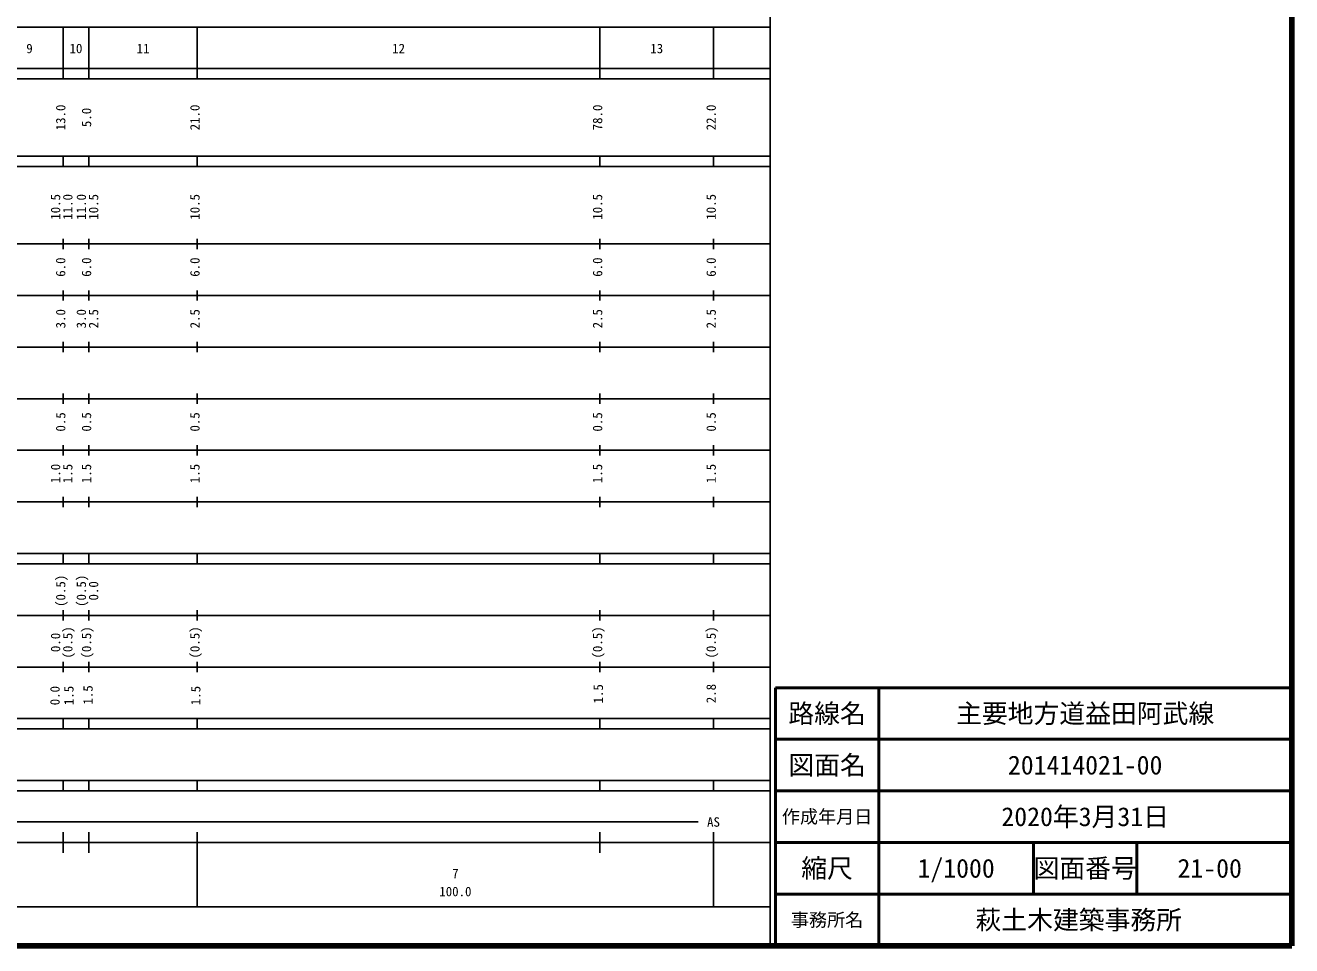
# Model space of a CAD drawing. Units: millimetres on the paper, enlarged 1000 times. Extents: x 40000 to 680000, y 20000 to 380000.
# Drawn here: x 434692 to 680000, y 20000 to 198357 of the extents above; entities that cross this region are included whole.
import ezdxf
from ezdxf.enums import TextEntityAlignment as Align

# ---------------------------------------------------------------- set-up
doc = ezdxf.new("R2010")
doc.units = ezdxf.units.MM
doc.header["$LTSCALE"] = 1000
for name, color, linetype, lineweight in [('M-TTL', 7, 'Continuous', 13), ('M-TTL-BAND', 7, 'Continuous', 25), ('M-TTL-FRAM', 2, 'Continuous', 50), ('M-TTL-LINE', 7, 'Continuous', 50)]:
    doc.layers.add(name, color=color, linetype=linetype, lineweight=lineweight)
doc.layers.add('M-TTL-TXT', color=7, linetype='Continuous')
doc.styles.add('ＭＳ ゴシック', font='')
doc.styles.get('ＭＳ ゴシック').set_extended_font_data('MS Gothic')

msp = doc.modelspace()

# ---------------------------------------------------------------- linework, layer by layer
at = {"layer": 'M-TTL', "color": 2, "lineweight": 140}
for p, q in [((680000, 20000), (680000, 380000)), ((40000, 20000), (680000, 20000))]:
    msp.add_line(p, q, dxfattribs=at)
at = {"layer": 'M-TTL-BAND'}
for p, q in [((579000, 20000), (579000, 370000)), ((68000, 198000), (579000, 198000)), ((442000, 188000), (442000, 198000)), ((447000, 188000), (447000, 198000)), ((468000, 188000), (468000, 198000)), ((546000, 188000), (546000, 198000)), ((568000, 188000), (568000, 198000)), ((40000, 190000), (579000, 190000)), ((40000, 188000), (579000, 188000)), ((40000, 173000), (579000, 173000)), ((442000, 171000), (442000, 173000)), ((447000, 171000), (447000, 173000)), ((468000, 171000), (468000, 173000)), ((546000, 171000), (546000, 173000)), ((568000, 171000), (568000, 173000)), ((40000, 171000), (579000, 171000)), ((442000, 155000), (442000, 157000)), ((447000, 155000), (447000, 157000)), ((468000, 155000), (468000, 157000)), ((546000, 155000), (546000, 157000)), ((568000, 155000), (568000, 157000)), ((40000, 156000), (579000, 156000)), ((46000, 146000), (579000, 146000)), ((442000, 145000), (442000, 147000)), ((447000, 145000), (447000, 147000)), ((468000, 145000), (468000, 147000)), ((546000, 145000), (546000, 147000)), ((568000, 145000), (568000, 147000)), ((52000, 136000), (579000, 136000)), ((442000, 135000), (442000, 137000)), ((447000, 135000), (447000, 137000)), ((468000, 135000), (468000, 137000)), ((546000, 135000), (546000, 137000)), ((568000, 135000), (568000, 137000)), ((46000, 126000), (579000, 126000)), ((442000, 125000), (442000, 127000)), ((447000, 125000), (447000, 127000)), ((468000, 125000), (468000, 127000)), ((546000, 125000), (546000, 127000)), ((568000, 125000), (568000, 127000)), ((52000, 116000), (579000, 116000)), ((442000, 115000), (442000, 117000)), ((447000, 115000), (447000, 117000)), ((468000, 115000), (468000, 117000)), ((546000, 115000), (546000, 117000)), ((568000, 115000), (568000, 117000)), ((46000, 106000), (579000, 106000)), ((442000, 105000), (442000, 107000)), ((447000, 105000), (447000, 107000)), ((468000, 105000), (468000, 107000)), ((546000, 105000), (546000, 107000)), ((568000, 105000), (568000, 107000)), ((40000, 96000), (579000, 96000)), ((442000, 94000), (442000, 96000)), ((447000, 94000), (447000, 96000)), ((468000, 94000), (468000, 96000)), ((546000, 94000), (546000, 96000)), ((568000, 94000), (568000, 96000)), ((40000, 94000), (579000, 94000)), ((49000, 84000), (579000, 84000)), ((442000, 83000), (442000, 85000)), ((447000, 83000), (447000, 85000)), ((468000, 83000), (468000, 85000)), ((546000, 83000), (546000, 85000)), ((568000, 83000), (568000, 85000)), ((40000, 74000), (579000, 74000)), ((442000, 73000), (442000, 75000)), ((447000, 73000), (447000, 75000)), ((468000, 73000), (468000, 75000)), ((546000, 73000), (546000, 75000)), ((568000, 73000), (568000, 75000)), ((40000, 64000), (579000, 64000)), ((442000, 62000), (442000, 64000)), ((447000, 62000), (447000, 64000)), ((468000, 62000), (468000, 64000)), ((546000, 62000), (546000, 64000)), ((568000, 62000), (568000, 64000)), ((40000, 62000), (579000, 62000)), ((40000, 52000), (579000, 52000)), ((442000, 50000), (442000, 52000)), ((447000, 50000), (447000, 52000)), ((468000, 50000), (468000, 52000)), ((546000, 50000), (546000, 52000)), ((568000, 50000), (568000, 52000)), ((40000, 50000), (579000, 50000)), ((71000, 44000), (565000, 44000)), ((442000, 38000), (442000, 42000)), ((447000, 38000), (447000, 42000)), ((468000, 27500), (468000, 42000)), ((546000, 38000), (546000, 42000)), ((568000, 27500), (568000, 42000)), ((40000, 40000), (579000, 40000)), ((68000, 27500), (579000, 27500))]:
    msp.add_line(p, q, dxfattribs=at)
at = {"layer": 'M-TTL-FRAM'}
for p, q in [((680000, 70000), (580000, 70000)), ((580000, 70000), (580000, 20000))]:
    msp.add_line(p, q, dxfattribs=at)
at = {"layer": 'M-TTL-LINE'}
for p, q in [((600000, 70000), (600000, 20000)), ((680000, 60000), (580000, 60000)), ((680000, 50000), (580000, 50000)), ((680000, 40000), (580000, 40000)), ((630000, 40000), (630000, 30000)), ((650000, 40000), (650000, 30000)), ((680000, 30000), (580000, 30000))]:
    msp.add_line(p, q, dxfattribs=at)

# ---------------------------------------------------------------- texts
at = {"layer": 'M-TTL-BAND', "style": 'ＭＳ ゴシック'}
for s, p in [('9', (435500, 192405)), ('10', (444500, 192405)), ('11', (457500, 192405)), ('12', (507000, 192405)), ('13', (557000, 192405)), ('AS', (568000, 42500)), ('7', (518000, 32523)), ('100.0', (518000, 29033))]:
    msp.add_text(s, height=1833, dxfattribs=at).set_placement(p, align=Align.BOTTOM_CENTER)
for s, p in [('13.0', (443000, 180500)), ('5.0', (448000, 180500)), ('21.0', (469000, 180500)), ('78.0', (547000, 180500)), ('22.0', (569000, 180500)), ('10.5', (442000, 163174)), ('11.0', (444370, 163174)), ('11.0', (447000, 163174)), ('10.5', (449370, 163174)), ('10.5', (469000, 163174)), ('10.5', (547000, 163174)), ('10.5', (569000, 163174)), ('6.0', (443000, 151500)), ('6.0', (448000, 151500)), ('6.0', (469000, 151500)), ('6.0', (547000, 151500)), ('6.0', (569000, 151500)), ('3.0', (443000, 141500)), ('3.0', (447000, 141500)), ('2.5', (449370, 141500)), ('2.5', (469000, 141500)), ('2.5', (547000, 141500)), ('2.5', (569000, 141500)), ('0.5', (443000, 121500)), ('0.5', (448000, 121500)), ('0.5', (469000, 121500)), ('0.5', (547000, 121500)), ('0.5', (569000, 121500)), ('1.0', (442000, 111500)), ('1.5', (444370, 111500)), ('1.5', (448000, 111500)), ('1.5', (469000, 111500)), ('1.5', (547000, 111500)), ('1.5', (569000, 111500)), ('(0.5)', (443000, 88764)), ('(0.5)', (447000, 88764)), ('0.0', (449370, 88764)), ('(0.5)', (444370, 78764)), ('(0.5)', (448000, 78764)), ('(0.5)', (469000, 78764)), ('(0.5)', (547000, 78764)), ('(0.5)', (569000, 78764)), ('0.0', (442000, 78764)), ('0.0', (441888, 68458)), ('1.5', (444594, 68484)), ('1.5', (448291, 68596)), ('1.5', (469165, 68471)), ('1.5', (547142, 68809)), ('2.8', (569000, 68861))]:
    msp.add_text(s, height=1833, rotation=90, dxfattribs=at).set_placement(p, align=Align.BOTTOM_CENTER)
at = {"layer": 'M-TTL-TXT', "style": 'ＭＳ ゴシック'}
for s, height, p in [('路線名', 3666, (590000, 65000)), ('路線名', 3666, (590000, 65000)), ('主要地方道益田阿武線', 3666, (640000, 65000)), ('図面名', 3666, (590000, 55000)), ('図面名', 3666, (590000, 55000)), ('201414021-00', 3666, (640000, 55000)), ('作成年月日', 2566, (590000, 45000)), ('作成年月日', 2566, (590000, 45000)), ('2020年3月31日', 3666, (640000, 45000)), ('縮尺', 3666, (590000, 35000)), ('縮尺', 3666, (590000, 35000)), ('1/1000', 3666, (615000, 35000)), ('図面番号', 3666, (640000, 35000)), ('図面番号', 3666, (640000, 35000)), ('21-00', 3666, (664125, 35000)), ('萩土木建築事務所 ', 3666, (640000, 25000)), ('事務所名', 2566, (590000, 25000)), ('事務所名', 2566, (590000, 25000))]:
    msp.add_text(s, height=height, dxfattribs=at).set_placement(p, align=Align.MIDDLE_CENTER)

doc.saveas('drawing.dxf')
